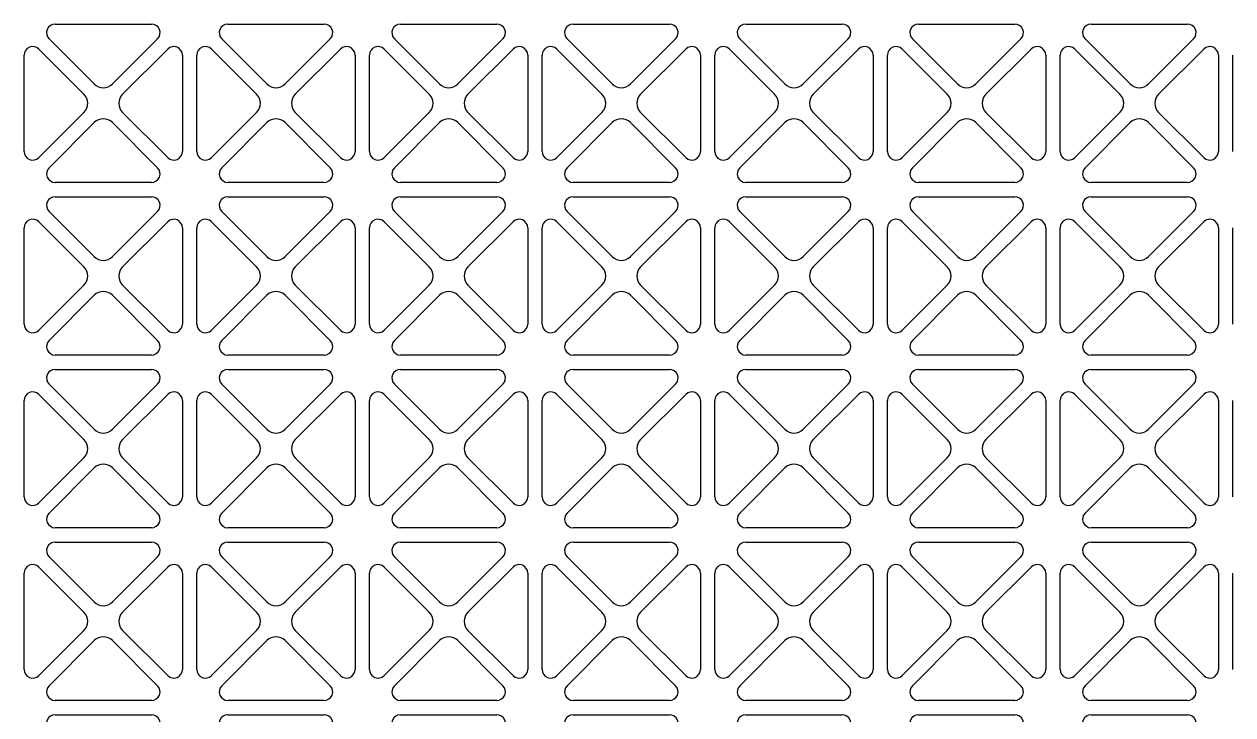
# Model space of a CAD drawing. Header units: millimetres. Extents: x 0 to 87554, y -20854 to 20404.
# Drawn here: x 49345.5 to 49513.5, y 17106.9 to 17202.9 of the extents above; entities that cross this region are included whole.
import ezdxf

# ---------------------------------------------------------------- set-up
doc = ezdxf.new("R2010")
doc.units = ezdxf.units.MM
doc.layers.get('0').update_dxf_attribs({"lineweight": 15})
doc.layers.add('WANGKONG_0', color=7, linetype='Continuous')

# ---------------------------------------------------------------- blocks, each defined once
blk = doc.blocks.new('e4tggg')
at = {"layer": 'WANGKONG_0', "color": 87, "linetype": 'Continuous'}
for p, q in [((202.62, 44.8), (216, 44.8)), ((226.62, 44.8), (240, 44.8)), ((250.62, 44.8), (264, 44.8)), ((274.62, 44.8), (288, 44.8)), ((298.62, 44.8), (312, 44.8)), ((322.62, 44.8), (336, 44.8)), ((346.62, 44.8), (360, 44.8)), ((208.04, 36.49), (201.77, 42.75)), ((216.85, 42.75), (210.58, 36.49)), ((232.04, 36.49), (225.77, 42.75)), ((240.85, 42.75), (234.58, 36.49)), ((256.04, 36.49), (249.77, 42.75)), ((264.85, 42.75), (258.58, 36.49)), ((280.04, 36.49), (273.77, 42.75)), ((288.85, 42.75), (282.58, 36.49)), ((304.04, 36.49), (297.77, 42.75)), ((312.85, 42.75), (306.58, 36.49)), ((328.04, 36.49), (321.77, 42.75)), ((336.85, 42.75), (330.58, 36.49)), ((352.04, 36.49), (345.77, 42.75)), ((360.85, 42.75), (354.58, 36.49)), ((198.31, 27.11), (198.31, 40.49)), ((200.36, 41.34), (206.62, 35.07)), ((212, 35.07), (218.26, 41.34)), ((220.31, 40.49), (220.31, 27.11)), ((222.31, 27.11), (222.31, 40.49)), ((224.36, 41.34), (230.62, 35.07)), ((236, 35.07), (242.26, 41.34)), ((244.31, 40.49), (244.31, 27.11)), ((246.31, 27.11), (246.31, 40.49)), ((248.36, 41.34), (254.62, 35.07)), ((260, 35.07), (266.26, 41.34)), ((268.31, 40.49), (268.31, 27.11)), ((270.31, 27.11), (270.31, 40.49)), ((272.36, 41.34), (278.62, 35.07)), ((284, 35.07), (290.26, 41.34)), ((292.31, 40.49), (292.31, 27.11)), ((294.31, 27.11), (294.31, 40.49)), ((296.36, 41.34), (302.62, 35.07)), ((308, 35.07), (314.26, 41.34)), ((316.31, 40.49), (316.31, 27.11)), ((318.31, 27.11), (318.31, 40.49)), ((320.36, 41.34), (326.62, 35.07)), ((332, 35.07), (338.26, 41.34)), ((340.31, 40.49), (340.31, 27.11)), ((342.31, 27.11), (342.31, 40.49)), ((344.36, 41.34), (350.62, 35.07)), ((356, 35.07), (362.26, 41.34)), ((364.31, 40.49), (364.31, 27.11)), ((366.31, 27.11), (366.31, 40.49)), ((206.62, 32.53), (200.36, 26.26)), ((218.26, 26.26), (212, 32.53)), ((230.62, 32.53), (224.36, 26.26)), ((242.26, 26.26), (236, 32.53)), ((254.62, 32.53), (248.36, 26.26)), ((266.26, 26.26), (260, 32.53)), ((278.62, 32.53), (272.36, 26.26)), ((290.26, 26.26), (284, 32.53)), ((302.62, 32.53), (296.36, 26.26)), ((314.26, 26.26), (308, 32.53)), ((326.62, 32.53), (320.36, 26.26)), ((338.26, 26.26), (332, 32.53)), ((350.62, 32.53), (344.36, 26.26)), ((362.26, 26.26), (356, 32.53)), ((201.77, 24.85), (208.04, 31.11)), ((210.58, 31.11), (216.85, 24.85)), ((225.77, 24.85), (232.04, 31.11)), ((234.58, 31.11), (240.85, 24.85)), ((249.77, 24.85), (256.04, 31.11)), ((258.58, 31.11), (264.85, 24.85)), ((273.77, 24.85), (280.04, 31.11)), ((282.58, 31.11), (288.85, 24.85)), ((297.77, 24.85), (304.04, 31.11)), ((306.58, 31.11), (312.85, 24.85)), ((321.77, 24.85), (328.04, 31.11)), ((330.58, 31.11), (336.85, 24.85)), ((345.77, 24.85), (352.04, 31.11)), ((354.58, 31.11), (360.85, 24.85)), ((216, 22.8), (202.62, 22.8)), ((240, 22.8), (226.62, 22.8)), ((264, 22.8), (250.62, 22.8)), ((288, 22.8), (274.62, 22.8)), ((312, 22.8), (298.62, 22.8)), ((336, 22.8), (322.62, 22.8)), ((360, 22.8), (346.62, 22.8)), ((202.62, 20.8), (216, 20.8)), ((226.62, 20.8), (240, 20.8)), ((250.62, 20.8), (264, 20.8)), ((274.62, 20.8), (288, 20.8)), ((298.62, 20.8), (312, 20.8)), ((322.62, 20.8), (336, 20.8)), ((346.62, 20.8), (360, 20.8)), ((208.04, 12.49), (201.77, 18.75)), ((216.85, 18.75), (210.58, 12.49)), ((232.04, 12.49), (225.77, 18.75)), ((240.85, 18.75), (234.58, 12.49)), ((256.04, 12.49), (249.77, 18.75)), ((264.85, 18.75), (258.58, 12.49)), ((280.04, 12.49), (273.77, 18.75)), ((288.85, 18.75), (282.58, 12.49)), ((304.04, 12.49), (297.77, 18.75)), ((312.85, 18.75), (306.58, 12.49)), ((328.04, 12.49), (321.77, 18.75)), ((336.85, 18.75), (330.58, 12.49)), ((352.04, 12.49), (345.77, 18.75)), ((360.85, 18.75), (354.58, 12.49)), ((200.36, 17.34), (206.62, 11.07)), ((212, 11.07), (218.26, 17.34)), ((224.36, 17.34), (230.62, 11.07)), ((236, 11.07), (242.26, 17.34)), ((248.36, 17.34), (254.62, 11.07)), ((260, 11.07), (266.26, 17.34)), ((272.36, 17.34), (278.62, 11.07)), ((284, 11.07), (290.26, 17.34)), ((296.36, 17.34), (302.62, 11.07)), ((308, 11.07), (314.26, 17.34)), ((320.36, 17.34), (326.62, 11.07)), ((332, 11.07), (338.26, 17.34)), ((344.36, 17.34), (350.62, 11.07)), ((356, 11.07), (362.26, 17.34)), ((198.31, 3.11), (198.31, 16.49)), ((220.31, 16.49), (220.31, 3.11)), ((222.31, 3.11), (222.31, 16.49)), ((244.31, 16.49), (244.31, 3.11)), ((246.31, 3.11), (246.31, 16.49)), ((268.31, 16.49), (268.31, 3.11)), ((270.31, 3.11), (270.31, 16.49)), ((292.31, 16.49), (292.31, 3.11)), ((294.31, 3.11), (294.31, 16.49)), ((316.31, 16.49), (316.31, 3.11)), ((318.31, 3.11), (318.31, 16.49)), ((340.31, 16.49), (340.31, 3.11)), ((342.31, 3.11), (342.31, 16.49)), ((364.31, 16.49), (364.31, 3.11)), ((366.31, 3.11), (366.31, 16.49)), ((206.62, 8.53), (200.36, 2.26)), ((218.26, 2.26), (212, 8.53)), ((230.62, 8.53), (224.36, 2.26)), ((242.26, 2.26), (236, 8.53)), ((254.62, 8.53), (248.36, 2.26)), ((266.26, 2.26), (260, 8.53)), ((278.62, 8.53), (272.36, 2.26)), ((290.26, 2.26), (284, 8.53)), ((302.62, 8.53), (296.36, 2.26)), ((314.26, 2.26), (308, 8.53)), ((326.62, 8.53), (320.36, 2.26)), ((338.26, 2.26), (332, 8.53)), ((350.62, 8.53), (344.36, 2.26)), ((362.26, 2.26), (356, 8.53)), ((201.77, 0.85), (208.04, 7.11)), ((210.58, 7.11), (216.85, 0.85)), ((225.77, 0.85), (232.04, 7.11)), ((234.58, 7.11), (240.85, 0.85)), ((249.77, 0.85), (256.04, 7.11)), ((258.58, 7.11), (264.85, 0.85)), ((273.77, 0.85), (280.04, 7.11)), ((282.58, 7.11), (288.85, 0.85)), ((297.77, 0.85), (304.04, 7.11)), ((306.58, 7.11), (312.85, 0.85)), ((321.77, 0.85), (328.04, 7.11)), ((330.58, 7.11), (336.85, 0.85)), ((345.77, 0.85), (352.04, 7.11)), ((354.58, 7.11), (360.85, 0.85)), ((216, -1.2), (202.62, -1.2)), ((240, -1.2), (226.62, -1.2)), ((264, -1.2), (250.62, -1.2)), ((288, -1.2), (274.62, -1.2)), ((312, -1.2), (298.62, -1.2)), ((336, -1.2), (322.62, -1.2)), ((360, -1.2), (346.62, -1.2)), ((202.62, -3.2), (216, -3.2)), ((226.62, -3.2), (240, -3.2)), ((250.62, -3.2), (264, -3.2)), ((274.62, -3.2), (288, -3.2)), ((298.62, -3.2), (312, -3.2)), ((322.62, -3.2), (336, -3.2)), ((346.62, -3.2), (360, -3.2)), ((200.36, -6.66), (206.62, -12.93)), ((208.04, -11.51), (201.77, -5.25)), ((216.85, -5.25), (210.58, -11.51)), ((212, -12.93), (218.26, -6.66)), ((224.36, -6.66), (230.62, -12.93)), ((232.04, -11.51), (225.77, -5.25)), ((240.85, -5.25), (234.58, -11.51)), ((236, -12.93), (242.26, -6.66)), ((248.36, -6.66), (254.62, -12.93)), ((256.04, -11.51), (249.77, -5.25)), ((264.85, -5.25), (258.58, -11.51)), ((260, -12.93), (266.26, -6.66)), ((272.36, -6.66), (278.62, -12.93)), ((280.04, -11.51), (273.77, -5.25)), ((288.85, -5.25), (282.58, -11.51)), ((284, -12.93), (290.26, -6.66)), ((296.36, -6.66), (302.62, -12.93)), ((304.04, -11.51), (297.77, -5.25)), ((312.85, -5.25), (306.58, -11.51)), ((308, -12.93), (314.26, -6.66)), ((320.36, -6.66), (326.62, -12.93)), ((328.04, -11.51), (321.77, -5.25)), ((336.85, -5.25), (330.58, -11.51)), ((332, -12.93), (338.26, -6.66)), ((344.36, -6.66), (350.62, -12.93)), ((352.04, -11.51), (345.77, -5.25)), ((360.85, -5.25), (354.58, -11.51)), ((356, -12.93), (362.26, -6.66)), ((198.31, -20.89), (198.31, -7.51)), ((220.31, -7.51), (220.31, -20.89)), ((222.31, -20.89), (222.31, -7.51)), ((244.31, -7.51), (244.31, -20.89)), ((246.31, -20.89), (246.31, -7.51)), ((268.31, -7.51), (268.31, -20.89)), ((270.31, -20.89), (270.31, -7.51)), ((292.31, -7.51), (292.31, -20.89)), ((294.31, -20.89), (294.31, -7.51)), ((316.31, -7.51), (316.31, -20.89)), ((318.31, -20.89), (318.31, -7.51)), ((340.31, -7.51), (340.31, -20.89)), ((342.31, -20.89), (342.31, -7.51)), ((364.31, -7.51), (364.31, -20.89)), ((366.31, -20.89), (366.31, -7.51)), ((206.62, -15.47), (200.36, -21.74)), ((218.26, -21.74), (212, -15.47)), ((230.62, -15.47), (224.36, -21.74)), ((242.26, -21.74), (236, -15.47)), ((254.62, -15.47), (248.36, -21.74)), ((266.26, -21.74), (260, -15.47)), ((278.62, -15.47), (272.36, -21.74)), ((290.26, -21.74), (284, -15.47)), ((302.62, -15.47), (296.36, -21.74)), ((314.26, -21.74), (308, -15.47)), ((326.62, -15.47), (320.36, -21.74)), ((338.26, -21.74), (332, -15.47)), ((350.62, -15.47), (344.36, -21.74)), ((362.26, -21.74), (356, -15.47)), ((201.77, -23.15), (208.04, -16.89)), ((210.58, -16.89), (216.85, -23.15)), ((225.77, -23.15), (232.04, -16.89)), ((234.58, -16.89), (240.85, -23.15)), ((249.77, -23.15), (256.04, -16.89)), ((258.58, -16.89), (264.85, -23.15)), ((273.77, -23.15), (280.04, -16.89)), ((282.58, -16.89), (288.85, -23.15)), ((297.77, -23.15), (304.04, -16.89)), ((306.58, -16.89), (312.85, -23.15)), ((321.77, -23.15), (328.04, -16.89)), ((330.58, -16.89), (336.85, -23.15)), ((345.77, -23.15), (352.04, -16.89)), ((354.58, -16.89), (360.85, -23.15)), ((216, -25.2), (202.62, -25.2)), ((240, -25.2), (226.62, -25.2)), ((264, -25.2), (250.62, -25.2)), ((288, -25.2), (274.62, -25.2)), ((312, -25.2), (298.62, -25.2)), ((336, -25.2), (322.62, -25.2)), ((360, -25.2), (346.62, -25.2)), ((202.62, -27.2), (216, -27.2)), ((226.62, -27.2), (240, -27.2)), ((250.62, -27.2), (264, -27.2)), ((274.62, -27.2), (288, -27.2)), ((298.62, -27.2), (312, -27.2)), ((322.62, -27.2), (336, -27.2)), ((346.62, -27.2), (360, -27.2)), ((208.04, -35.51), (201.77, -29.25)), ((216.85, -29.25), (210.58, -35.51)), ((232.04, -35.51), (225.77, -29.25)), ((240.85, -29.25), (234.58, -35.51)), ((256.04, -35.51), (249.77, -29.25)), ((264.85, -29.25), (258.58, -35.51)), ((280.04, -35.51), (273.77, -29.25)), ((288.85, -29.25), (282.58, -35.51)), ((304.04, -35.51), (297.77, -29.25)), ((312.85, -29.25), (306.58, -35.51)), ((328.04, -35.51), (321.77, -29.25)), ((336.85, -29.25), (330.58, -35.51)), ((352.04, -35.51), (345.77, -29.25)), ((360.85, -29.25), (354.58, -35.51)), ((198.31, -44.89), (198.31, -31.51)), ((200.36, -30.66), (206.62, -36.93)), ((212, -36.93), (218.26, -30.66)), ((220.31, -31.51), (220.31, -44.89)), ((222.31, -44.89), (222.31, -31.51)), ((224.36, -30.66), (230.62, -36.93)), ((236, -36.93), (242.26, -30.66)), ((244.31, -31.51), (244.31, -44.89)), ((246.31, -44.89), (246.31, -31.51)), ((248.36, -30.66), (254.62, -36.93)), ((260, -36.93), (266.26, -30.66)), ((268.31, -31.51), (268.31, -44.89)), ((270.31, -44.89), (270.31, -31.51)), ((272.36, -30.66), (278.62, -36.93)), ((284, -36.93), (290.26, -30.66)), ((292.31, -31.51), (292.31, -44.89)), ((294.31, -44.89), (294.31, -31.51)), ((296.36, -30.66), (302.62, -36.93)), ((308, -36.93), (314.26, -30.66)), ((316.31, -31.51), (316.31, -44.89)), ((318.31, -44.89), (318.31, -31.51)), ((320.36, -30.66), (326.62, -36.93)), ((332, -36.93), (338.26, -30.66)), ((340.31, -31.51), (340.31, -44.89)), ((342.31, -44.89), (342.31, -31.51)), ((344.36, -30.66), (350.62, -36.93)), ((356, -36.93), (362.26, -30.66)), ((364.31, -31.51), (364.31, -44.89)), ((366.31, -44.89), (366.31, -31.51)), ((206.62, -39.47), (200.36, -45.74)), ((218.26, -45.74), (212, -39.47)), ((230.62, -39.47), (224.36, -45.74)), ((242.26, -45.74), (236, -39.47)), ((254.62, -39.47), (248.36, -45.74)), ((266.26, -45.74), (260, -39.47)), ((278.62, -39.47), (272.36, -45.74)), ((290.26, -45.74), (284, -39.47)), ((302.62, -39.47), (296.36, -45.74)), ((314.26, -45.74), (308, -39.47)), ((326.62, -39.47), (320.36, -45.74)), ((338.26, -45.74), (332, -39.47)), ((350.62, -39.47), (344.36, -45.74)), ((362.26, -45.74), (356, -39.47)), ((201.77, -47.15), (208.04, -40.89)), ((210.58, -40.89), (216.85, -47.15)), ((225.77, -47.15), (232.04, -40.89)), ((234.58, -40.89), (240.85, -47.15)), ((249.77, -47.15), (256.04, -40.89)), ((258.58, -40.89), (264.85, -47.15)), ((273.77, -47.15), (280.04, -40.89)), ((282.58, -40.89), (288.85, -47.15)), ((297.77, -47.15), (304.04, -40.89)), ((306.58, -40.89), (312.85, -47.15)), ((321.77, -47.15), (328.04, -40.89)), ((330.58, -40.89), (336.85, -47.15)), ((345.77, -47.15), (352.04, -40.89)), ((354.58, -40.89), (360.85, -47.15)), ((216, -49.2), (202.62, -49.2)), ((240, -49.2), (226.62, -49.2)), ((264, -49.2), (250.62, -49.2)), ((288, -49.2), (274.62, -49.2)), ((312, -49.2), (298.62, -49.2)), ((336, -49.2), (322.62, -49.2)), ((360, -49.2), (346.62, -49.2)), ((202.62, -51.2), (216, -51.2)), ((226.62, -51.2), (240, -51.2)), ((250.62, -51.2), (264, -51.2)), ((274.62, -51.2), (288, -51.2)), ((298.62, -51.2), (312, -51.2)), ((322.62, -51.2), (336, -51.2)), ((346.62, -51.2), (360, -51.2))]:
    blk.add_line(p, q, dxfattribs=at)
for centre, radius, start, end in [((202.62, 43.6), 1.2, 90, 225), ((216, 43.6), 1.2, 315, 90), ((226.62, 43.6), 1.2, 90, 225), ((240, 43.6), 1.2, 315, 90), ((250.62, 43.6), 1.2, 90, 225), ((264, 43.6), 1.2, 315, 90), ((274.62, 43.6), 1.2, 90, 225), ((288, 43.6), 1.2, 315, 90), ((298.62, 43.6), 1.2, 90, 225), ((312, 43.6), 1.2, 315, 90), ((322.62, 43.6), 1.2, 90, 225), ((336, 43.6), 1.2, 315, 90), ((346.62, 43.6), 1.2, 90, 225), ((360, 43.6), 1.2, 315, 90), ((199.51, 40.49), 1.2, 45, 180), ((219.11, 40.49), 1.2, 0, 135), ((223.51, 40.49), 1.2, 45, 180), ((243.11, 40.49), 1.2, 0, 135), ((247.51, 40.49), 1.2, 45, 180), ((267.11, 40.49), 1.2, 0, 135), ((271.51, 40.49), 1.2, 45, 180), ((291.11, 40.49), 1.2, 0, 135), ((295.51, 40.49), 1.2, 45, 180), ((315.11, 40.49), 1.2, 0, 135), ((319.51, 40.49), 1.2, 45, 180), ((339.11, 40.49), 1.2, 0, 135), ((343.51, 40.49), 1.2, 45, 180), ((363.11, 40.49), 1.2, 0, 135), ((209.31, 37.76), 1.8, 225, 315), ((233.31, 37.76), 1.8, 225, 315), ((257.31, 37.76), 1.8, 225, 315), ((281.31, 37.76), 1.8, 225, 315), ((305.31, 37.76), 1.8, 225, 315), ((329.31, 37.76), 1.8, 225, 315), ((353.31, 37.76), 1.8, 225, 315), ((205.35, 33.8), 1.8, 315, 45), ((213.27, 33.8), 1.8, 135, 225), ((229.35, 33.8), 1.8, 315, 45), ((237.27, 33.8), 1.8, 135, 225), ((253.35, 33.8), 1.8, 315, 45), ((261.27, 33.8), 1.8, 135, 225), ((277.35, 33.8), 1.8, 315, 45), ((285.27, 33.8), 1.8, 135, 225), ((301.35, 33.8), 1.8, 315, 45), ((309.27, 33.8), 1.8, 135, 225), ((325.35, 33.8), 1.8, 315, 45), ((333.27, 33.8), 1.8, 135, 225), ((349.35, 33.8), 1.8, 315, 45), ((357.27, 33.8), 1.8, 135, 225), ((209.31, 29.84), 1.8, 45, 135), ((233.31, 29.84), 1.8, 45, 135), ((257.31, 29.84), 1.8, 45, 135), ((281.31, 29.84), 1.8, 45, 135), ((305.31, 29.84), 1.8, 45, 135), ((329.31, 29.84), 1.8, 45, 135), ((353.31, 29.84), 1.8, 45, 135), ((199.51, 27.11), 1.2, 180, 315), ((219.11, 27.11), 1.2, 225, 0), ((223.51, 27.11), 1.2, 180, 315), ((243.11, 27.11), 1.2, 225, 0), ((247.51, 27.11), 1.2, 180, 315), ((267.11, 27.11), 1.2, 225, 0), ((271.51, 27.11), 1.2, 180, 315), ((291.11, 27.11), 1.2, 225, 0), ((295.51, 27.11), 1.2, 180, 315), ((315.11, 27.11), 1.2, 225, 0), ((319.51, 27.11), 1.2, 180, 315), ((339.11, 27.11), 1.2, 225, 0), ((343.51, 27.11), 1.2, 180, 315), ((363.11, 27.11), 1.2, 225, 0), ((202.62, 24), 1.2, 135, 270), ((216, 24), 1.2, 270, 45), ((226.62, 24), 1.2, 135, 270), ((240, 24), 1.2, 270, 45), ((250.62, 24), 1.2, 135, 270), ((264, 24), 1.2, 270, 45), ((274.62, 24), 1.2, 135, 270), ((288, 24), 1.2, 270, 45), ((298.62, 24), 1.2, 135, 270), ((312, 24), 1.2, 270, 45), ((322.62, 24), 1.2, 135, 270), ((336, 24), 1.2, 270, 45), ((346.62, 24), 1.2, 135, 270), ((360, 24), 1.2, 270, 45), ((202.62, 19.6), 1.2, 90, 225), ((216, 19.6), 1.2, 315, 90), ((226.62, 19.6), 1.2, 90, 225), ((240, 19.6), 1.2, 315, 90), ((250.62, 19.6), 1.2, 90, 225), ((264, 19.6), 1.2, 315, 90), ((274.62, 19.6), 1.2, 90, 225), ((288, 19.6), 1.2, 315, 90), ((298.62, 19.6), 1.2, 90, 225), ((312, 19.6), 1.2, 315, 90), ((322.62, 19.6), 1.2, 90, 225), ((336, 19.6), 1.2, 315, 90), ((346.62, 19.6), 1.2, 90, 225), ((360, 19.6), 1.2, 315, 90), ((199.51, 16.49), 1.2, 45, 180), ((219.11, 16.49), 1.2, 0, 135), ((223.51, 16.49), 1.2, 45, 180), ((243.11, 16.49), 1.2, 0, 135), ((247.51, 16.49), 1.2, 45, 180), ((267.11, 16.49), 1.2, 0, 135), ((271.51, 16.49), 1.2, 45, 180), ((291.11, 16.49), 1.2, 0, 135), ((295.51, 16.49), 1.2, 45, 180), ((315.11, 16.49), 1.2, 0, 135), ((319.51, 16.49), 1.2, 45, 180), ((339.11, 16.49), 1.2, 0, 135), ((343.51, 16.49), 1.2, 45, 180), ((363.11, 16.49), 1.2, 0, 135), ((209.31, 13.76), 1.8, 225, 315), ((233.31, 13.76), 1.8, 225, 315), ((257.31, 13.76), 1.8, 225, 315), ((281.31, 13.76), 1.8, 225, 315), ((305.31, 13.76), 1.8, 225, 315), ((329.31, 13.76), 1.8, 225, 315), ((353.31, 13.76), 1.8, 225, 315), ((205.35, 9.8), 1.8, 315, 45), ((213.27, 9.8), 1.8, 135, 225), ((229.35, 9.8), 1.8, 315, 45), ((237.27, 9.8), 1.8, 135, 225), ((253.35, 9.8), 1.8, 315, 45), ((261.27, 9.8), 1.8, 135, 225), ((277.35, 9.8), 1.8, 315, 45), ((285.27, 9.8), 1.8, 135, 225), ((301.35, 9.8), 1.8, 315, 45), ((309.27, 9.8), 1.8, 135, 225), ((325.35, 9.8), 1.8, 315, 45), ((333.27, 9.8), 1.8, 135, 225), ((349.35, 9.8), 1.8, 315, 45), ((357.27, 9.8), 1.8, 135, 225), ((209.31, 5.84), 1.8, 45, 135), ((233.31, 5.84), 1.8, 45, 135), ((257.31, 5.84), 1.8, 45, 135), ((281.31, 5.84), 1.8, 45, 135), ((305.31, 5.84), 1.8, 45, 135), ((329.31, 5.84), 1.8, 45, 135), ((353.31, 5.84), 1.8, 45, 135), ((199.51, 3.11), 1.2, 180, 315), ((219.11, 3.11), 1.2, 225, 0), ((223.51, 3.11), 1.2, 180, 315), ((243.11, 3.11), 1.2, 225, 0), ((247.51, 3.11), 1.2, 180, 315), ((267.11, 3.11), 1.2, 225, 0), ((271.51, 3.11), 1.2, 180, 315), ((291.11, 3.11), 1.2, 225, 0), ((295.51, 3.11), 1.2, 180, 315), ((315.11, 3.11), 1.2, 225, 0), ((319.51, 3.11), 1.2, 180, 315), ((339.11, 3.11), 1.2, 225, 0), ((343.51, 3.11), 1.2, 180, 315), ((363.11, 3.11), 1.2, 225, 0), ((202.62, 0), 1.2, 135, 270), ((216, 0), 1.2, 270, 45), ((226.62, 0), 1.2, 135, 270), ((240, 0), 1.2, 270, 45), ((250.62, 0), 1.2, 135, 270), ((264, 0), 1.2, 270, 45), ((274.62, 0), 1.2, 135, 270), ((288, 0), 1.2, 270, 45), ((298.62, 0), 1.2, 135, 270), ((312, 0), 1.2, 270, 45), ((322.62, 0), 1.2, 135, 270), ((336, 0), 1.2, 270, 45), ((346.62, 0), 1.2, 135, 270), ((360, 0), 1.2, 270, 45), ((202.62, -4.4), 1.2, 90, 225), ((216, -4.4), 1.2, 315, 90), ((226.62, -4.4), 1.2, 90, 225), ((240, -4.4), 1.2, 315, 90), ((250.62, -4.4), 1.2, 90, 225), ((264, -4.4), 1.2, 315, 90), ((274.62, -4.4), 1.2, 90, 225), ((288, -4.4), 1.2, 315, 90), ((298.62, -4.4), 1.2, 90, 225), ((312, -4.4), 1.2, 315, 90), ((322.62, -4.4), 1.2, 90, 225), ((336, -4.4), 1.2, 315, 90), ((346.62, -4.4), 1.2, 90, 225), ((360, -4.4), 1.2, 315, 90), ((199.51, -7.51), 1.2, 45, 180), ((219.11, -7.51), 1.2, 0, 135), ((223.51, -7.51), 1.2, 45, 180), ((243.11, -7.51), 1.2, 0, 135), ((247.51, -7.51), 1.2, 45, 180), ((267.11, -7.51), 1.2, 0, 135), ((271.51, -7.51), 1.2, 45, 180), ((291.11, -7.51), 1.2, 0, 135), ((295.51, -7.51), 1.2, 45, 180), ((315.11, -7.51), 1.2, 0, 135), ((319.51, -7.51), 1.2, 45, 180), ((339.11, -7.51), 1.2, 0, 135), ((343.51, -7.51), 1.2, 45, 180), ((363.11, -7.51), 1.2, 0, 135), ((209.31, -10.24), 1.8, 225, 315), ((233.31, -10.24), 1.8, 225, 315), ((257.31, -10.24), 1.8, 225, 315), ((281.31, -10.24), 1.8, 225, 315), ((305.31, -10.24), 1.8, 225, 315), ((329.31, -10.24), 1.8, 225, 315), ((353.31, -10.24), 1.8, 225, 315), ((205.35, -14.2), 1.8, 315, 45), ((213.27, -14.2), 1.8, 135, 225), ((229.35, -14.2), 1.8, 315, 45), ((237.27, -14.2), 1.8, 135, 225), ((253.35, -14.2), 1.8, 315, 45), ((261.27, -14.2), 1.8, 135, 225), ((277.35, -14.2), 1.8, 315, 45), ((285.27, -14.2), 1.8, 135, 225), ((301.35, -14.2), 1.8, 315, 45), ((309.27, -14.2), 1.8, 135, 225), ((325.35, -14.2), 1.8, 315, 45), ((333.27, -14.2), 1.8, 135, 225), ((349.35, -14.2), 1.8, 315, 45), ((357.27, -14.2), 1.8, 135, 225), ((209.31, -18.16), 1.8, 45, 135), ((233.31, -18.16), 1.8, 45, 135), ((257.31, -18.16), 1.8, 45, 135), ((281.31, -18.16), 1.8, 45, 135), ((305.31, -18.16), 1.8, 45, 135), ((329.31, -18.16), 1.8, 45, 135), ((353.31, -18.16), 1.8, 45, 135), ((199.51, -20.89), 1.2, 180, 315), ((219.11, -20.89), 1.2, 225, 0), ((223.51, -20.89), 1.2, 180, 315), ((243.11, -20.89), 1.2, 225, 0), ((247.51, -20.89), 1.2, 180, 315), ((267.11, -20.89), 1.2, 225, 0), ((271.51, -20.89), 1.2, 180, 315), ((291.11, -20.89), 1.2, 225, 0), ((295.51, -20.89), 1.2, 180, 315), ((315.11, -20.89), 1.2, 225, 0), ((319.51, -20.89), 1.2, 180, 315), ((339.11, -20.89), 1.2, 225, 0), ((343.51, -20.89), 1.2, 180, 315), ((363.11, -20.89), 1.2, 225, 0), ((202.62, -24), 1.2, 135, 270), ((216, -24), 1.2, 270, 45), ((226.62, -24), 1.2, 135, 270), ((240, -24), 1.2, 270, 45), ((250.62, -24), 1.2, 135, 270), ((264, -24), 1.2, 270, 45), ((274.62, -24), 1.2, 135, 270), ((288, -24), 1.2, 270, 45), ((298.62, -24), 1.2, 135, 270), ((312, -24), 1.2, 270, 45), ((322.62, -24), 1.2, 135, 270), ((336, -24), 1.2, 270, 45), ((346.62, -24), 1.2, 135, 270), ((360, -24), 1.2, 270, 45), ((202.62, -28.4), 1.2, 90, 225), ((216, -28.4), 1.2, 315, 90), ((226.62, -28.4), 1.2, 90, 225), ((240, -28.4), 1.2, 315, 90), ((250.62, -28.4), 1.2, 90, 225), ((264, -28.4), 1.2, 315, 90), ((274.62, -28.4), 1.2, 90, 225), ((288, -28.4), 1.2, 315, 90), ((298.62, -28.4), 1.2, 90, 225), ((312, -28.4), 1.2, 315, 90), ((322.62, -28.4), 1.2, 90, 225), ((336, -28.4), 1.2, 315, 90), ((346.62, -28.4), 1.2, 90, 225), ((360, -28.4), 1.2, 315, 90), ((199.51, -31.51), 1.2, 45, 180), ((219.11, -31.51), 1.2, 0, 135), ((223.51, -31.51), 1.2, 45, 180), ((243.11, -31.51), 1.2, 0, 135), ((247.51, -31.51), 1.2, 45, 180), ((267.11, -31.51), 1.2, 0, 135), ((271.51, -31.51), 1.2, 45, 180), ((291.11, -31.51), 1.2, 0, 135), ((295.51, -31.51), 1.2, 45, 180), ((315.11, -31.51), 1.2, 0, 135), ((319.51, -31.51), 1.2, 45, 180), ((339.11, -31.51), 1.2, 0, 135), ((343.51, -31.51), 1.2, 45, 180), ((363.11, -31.51), 1.2, 0, 135), ((205.35, -38.2), 1.8, 315, 45), ((209.31, -34.24), 1.8, 225, 315), ((213.27, -38.2), 1.8, 135, 225), ((229.35, -38.2), 1.8, 315, 45), ((233.31, -34.24), 1.8, 225, 315), ((237.27, -38.2), 1.8, 135, 225), ((253.35, -38.2), 1.8, 315, 45), ((257.31, -34.24), 1.8, 225, 315), ((261.27, -38.2), 1.8, 135, 225), ((277.35, -38.2), 1.8, 315, 45), ((281.31, -34.24), 1.8, 225, 315), ((285.27, -38.2), 1.8, 135, 225), ((301.35, -38.2), 1.8, 315, 45), ((305.31, -34.24), 1.8, 225, 315), ((309.27, -38.2), 1.8, 135, 225), ((325.35, -38.2), 1.8, 315, 45), ((329.31, -34.24), 1.8, 225, 315), ((333.27, -38.2), 1.8, 135, 225), ((349.35, -38.2), 1.8, 315, 45), ((353.31, -34.24), 1.8, 225, 315), ((357.27, -38.2), 1.8, 135, 225), ((209.31, -42.16), 1.8, 45, 135), ((233.31, -42.16), 1.8, 45, 135), ((257.31, -42.16), 1.8, 45, 135), ((281.31, -42.16), 1.8, 45, 135), ((305.31, -42.16), 1.8, 45, 135), ((329.31, -42.16), 1.8, 45, 135), ((353.31, -42.16), 1.8, 45, 135), ((199.51, -44.89), 1.2, 180, 315), ((219.11, -44.89), 1.2, 225, 0), ((223.51, -44.89), 1.2, 180, 315), ((243.11, -44.89), 1.2, 225, 0), ((247.51, -44.89), 1.2, 180, 315), ((267.11, -44.89), 1.2, 225, 0), ((271.51, -44.89), 1.2, 180, 315), ((291.11, -44.89), 1.2, 225, 0), ((295.51, -44.89), 1.2, 180, 315), ((315.11, -44.89), 1.2, 225, 0), ((319.51, -44.89), 1.2, 180, 315), ((339.11, -44.89), 1.2, 225, 0), ((343.51, -44.89), 1.2, 180, 315), ((363.11, -44.89), 1.2, 225, 0), ((202.62, -48), 1.2, 135, 270), ((216, -48), 1.2, 270, 45), ((226.62, -48), 1.2, 135, 270), ((240, -48), 1.2, 270, 45), ((250.62, -48), 1.2, 135, 270), ((264, -48), 1.2, 270, 45), ((274.62, -48), 1.2, 135, 270), ((288, -48), 1.2, 270, 45), ((298.62, -48), 1.2, 135, 270), ((312, -48), 1.2, 270, 45), ((322.62, -48), 1.2, 135, 270), ((336, -48), 1.2, 270, 45), ((346.62, -48), 1.2, 135, 270), ((360, -48), 1.2, 270, 45), ((202.62, -52.4), 1.2, 90, 225), ((216, -52.4), 1.2, 315, 90), ((226.62, -52.4), 1.2, 90, 225), ((240, -52.4), 1.2, 315, 90), ((250.62, -52.4), 1.2, 90, 225), ((264, -52.4), 1.2, 315, 90), ((274.62, -52.4), 1.2, 90, 225), ((288, -52.4), 1.2, 315, 90), ((298.62, -52.4), 1.2, 90, 225), ((312, -52.4), 1.2, 315, 90), ((322.62, -52.4), 1.2, 90, 225), ((336, -52.4), 1.2, 315, 90), ((346.62, -52.4), 1.2, 90, 225), ((360, -52.4), 1.2, 315, 90)]:
    blk.add_arc(centre, radius, start, end, dxfattribs=at)

msp = doc.modelspace()

# ---------------------------------------------------------------- block references
at = {"lineweight": -3}
msp.add_blockref('e4tggg', (49147.147, 17158.127, 19235.731), dxfattribs=at)

doc.saveas('drawing.dxf')
